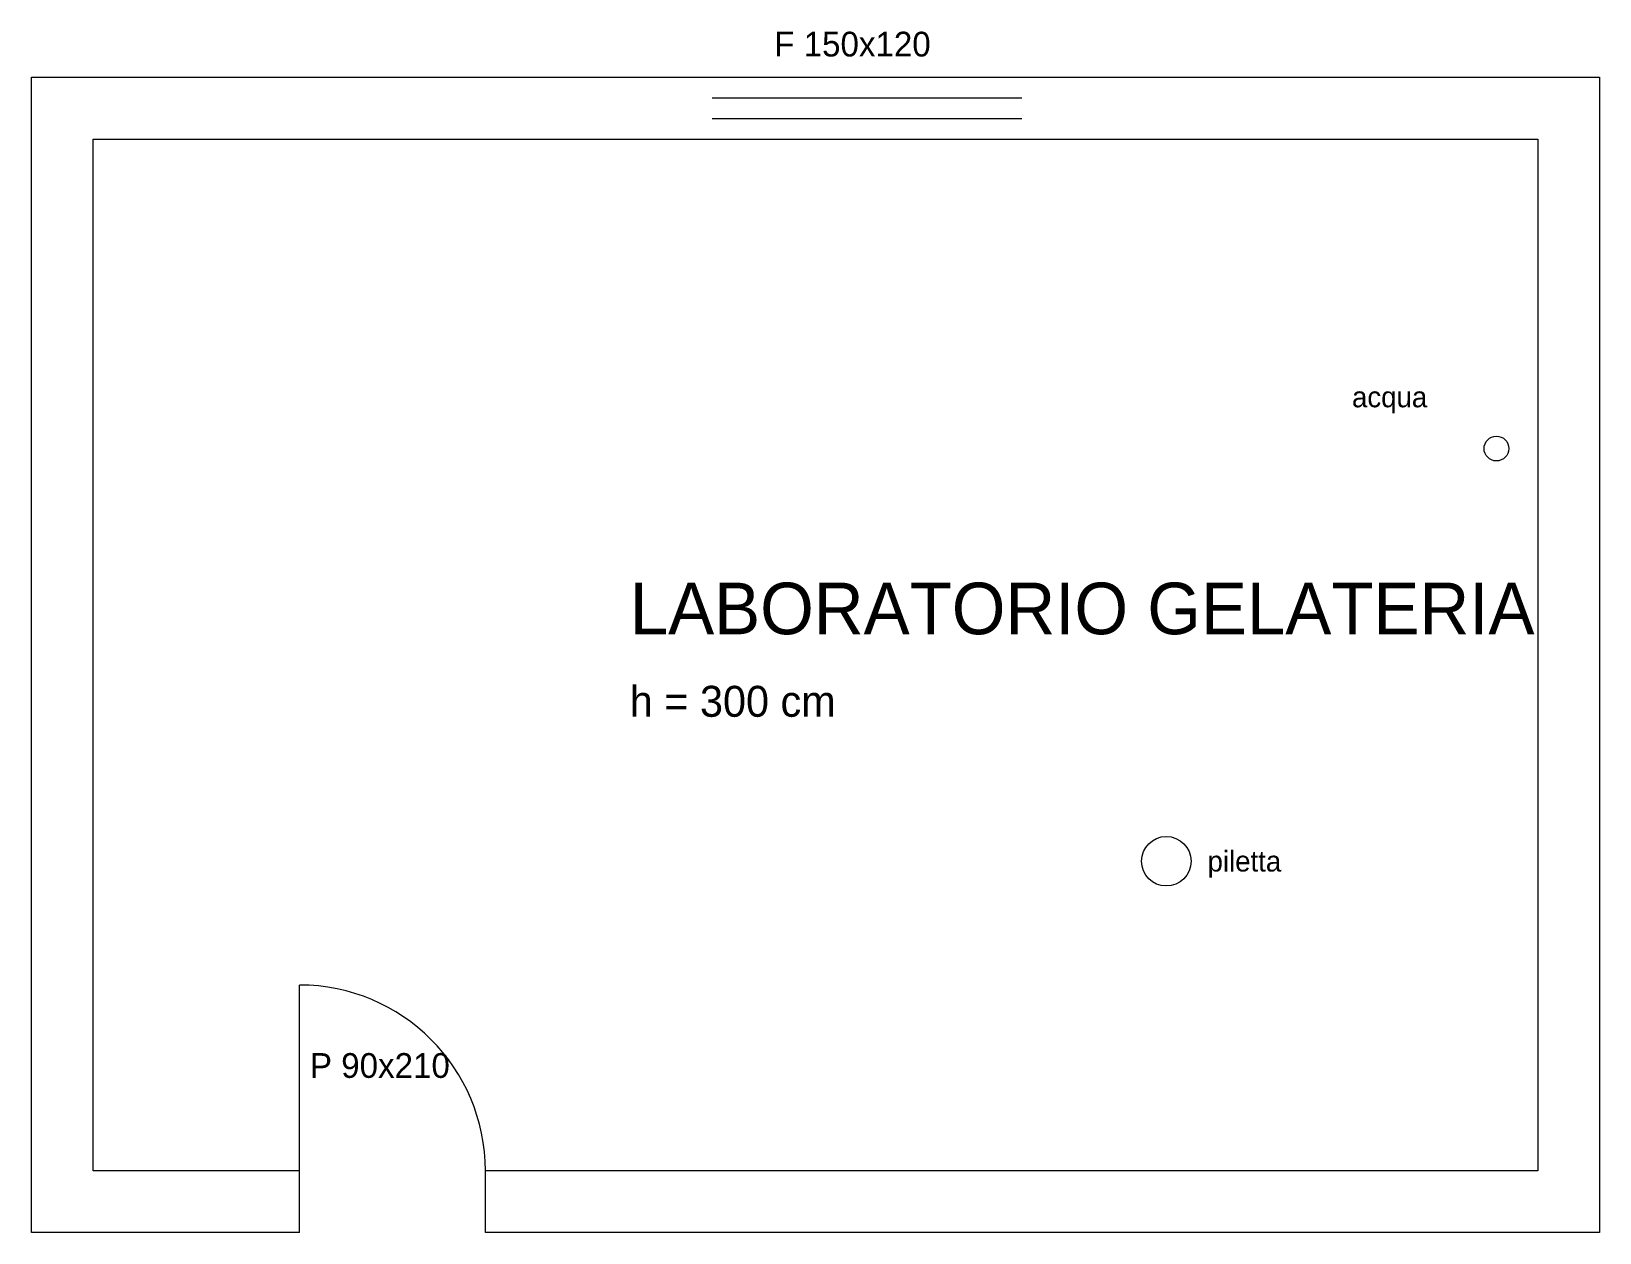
# Model space of a CAD drawing. Header units: millimetres. Extents: x -300 to 7300, y -300 to 5522.
import ezdxf

# ---------------------------------------------------------------- set-up
doc = ezdxf.new("R2010")
doc.units = ezdxf.units.MM
for name, color, linetype, lineweight in [('APERTURE', 4, 'Continuous', 0), ('IMPIANTI', 6, 'Continuous', 0), ('MURI', 7, 'Continuous', 0), ('TESTI', 3, 'Continuous', 0)]:
    doc.layers.add(name, color=color, linetype=linetype, lineweight=lineweight)

msp = doc.modelspace()

# ---------------------------------------------------------------- linework, layer by layer
at = {"layer": 'APERTURE'}
for p, q in [((3000, 5200), (4500, 5200)), ((3000, 5100), (4500, 5100)), ((1000, 0), (1000, 900))]:
    msp.add_line(p, q, dxfattribs=at)
msp.add_arc((1000, 0), 900, 0, 90, dxfattribs=at)
at = {"layer": 'IMPIANTI'}
for centre, radius in [((6800, 3500), 60), ((5200, 1500), 120)]:
    msp.add_circle(centre, radius, dxfattribs=at)
at = {"layer": 'MURI'}
for p, q in [((1000, -300), (1000, 0)), ((1900, -300), (1900, 0))]:
    msp.add_line(p, q, dxfattribs=at)
for points in [[(1000, -300), (-300, -300), (-300, 5300), (7300, 5300), (7300, -300), (1900, -300)], [(1000, 0), (0, 0), (0, 5000), (7000, 5000), (7000, 0), (1900, 0)]]:
    msp.add_lwpolyline(points, dxfattribs=at)

# ---------------------------------------------------------------- texts
at = {"layer": 'IMPIANTI'}
for s, p in [('acqua', (6100, 3700)), ('piletta', (5400, 1450))]:
    msp.add_text(s, height=100, dxfattribs=at).set_placement(p)
at = {"layer": 'TESTI'}
for s, height, p in [('F 150x120', 120, (3300, 5400)), ('LABORATORIO GELATERIA', 250, (2600, 2600)), ('h = 300 cm', 150, (2600, 2200)), ('P 90x210', 120, (1050, 450))]:
    msp.add_text(s, height=height, dxfattribs=at).set_placement(p)

doc.saveas('drawing.dxf')
